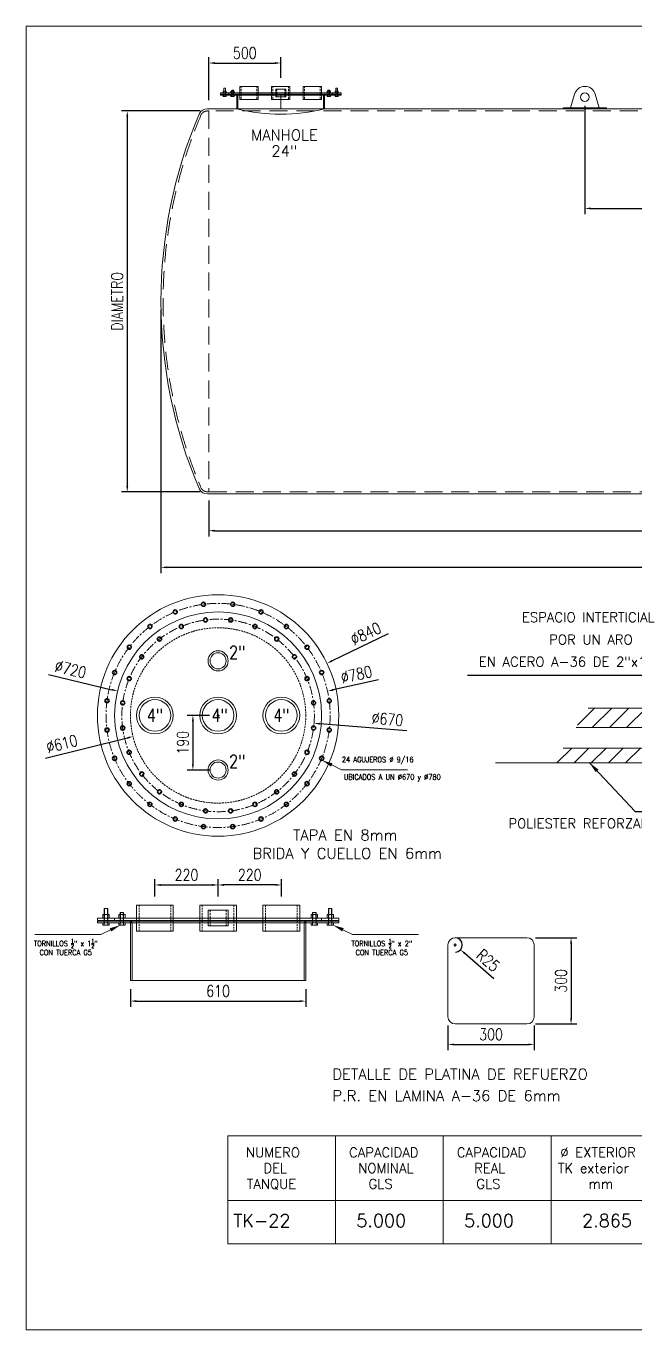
# Model space of a CAD drawing. Extents: x 174420 to 213214, y -41877 to -13498.
# Drawn here: x 201312 to 205550, y -29821 to -20748 of the extents above; entities that cross this region are included whole.
import ezdxf
from ezdxf.enums import TextEntityAlignment as Align

# ---------------------------------------------------------------- set-up
doc = ezdxf.new("R2010")
doc.units = 0
doc.header["$LTSCALE"] = 500
doc.header["$MEASUREMENT"] = 0
doc.linetypes.add('CENTER', pattern=[2, 1.25, -0.25, 0.25, -0.25])
doc.linetypes.add('HIDDEN', pattern=[0.375, 0.25, -0.125])
doc.layers.get('0').update_dxf_attribs({"linetype": 'CONTINUOUS', "lineweight": 9})
for name, color, linetype, lineweight in [('CENTER', 5, 'CENTER', 9), ('COTA', 2, 'CONTINUOUS', 9), ('COTAS', 2, 'CONTINUOUS', 9), ('dibujo', 7, 'CONTINUOUS', 30), ('FIBRA', 3, 'CONTINUOUS', 20), ('INVISIBLE', 1, 'HIDDEN', 9), ('TEXTO', 6, 'CONTINUOUS', 9)]:
    doc.layers.add(name, color=color, linetype=linetype, lineweight=lineweight)
doc.styles.add('ROMAND', font='romand')
doc.styles.get("Standard").update_dxf_attribs({"font": 'SIMPLEX.shx', "width": 0.8, "height": 80})
doc.dimstyles.get("Standard").update_dxf_attribs({"dimtxt": 0.18, "dimasz": 0.18, "dimexe": 0.18, "dimexo": 0.0625, "dimgap": 0.09, "dimtad": 0, "dimtih": 1, "dimtoh": 1, "dimdec": 4, "dimzin": 0, "dimdsep": 46, "dimtxsty": 'Standard', "dimcen": 0.09, "dimadec": 0, "dimazin": 0, "dimtfac": 1, "dimtdec": 4, "dimtofl": 0, "dimtmove": 0, "dimatfit": 3, "dimfxl": 1, "dimtolj": 1, "dimtzin": 0, "dimarcsym": 0})

# ---------------------------------------------------------------- blocks, each defined once
blk = doc.blocks.new('*D247')
at = {"layer": 'COTAS', "color": 0, "lineweight": -2, "transparency": 16777216}
for p, q in [((204858.3, -27092.1), (205145.1, -27092.1)), ((205105.1, -27132.1), (205105.1, -27652.1)), ((204858.3, -27692.1), (205145.1, -27692.1))]:
    blk.add_line(p, q, dxfattribs=at)
at = {"layer": 'COTAS', "color": 0, "transparency": 16777216}
for points in [[(205098.5, -27132.1), (205111.8, -27132.1), (205105.1, -27092.1)], [(205098.5, -27652.1), (205111.8, -27652.1), (205105.1, -27692.1)]]:
    blk.add_solid(points, dxfattribs=at)
at = {"layer": 'COTAS', "color": 0, "lineweight": 9, "transparency": 16777216, "insert": (205035.1, -27392.1), "char_height": 80, "attachment_point": 5, "rotation": 90}
blk.add_mtext('\\A1;300', dxfattribs=at)
blk = doc.blocks.new('*D248')
at = {"layer": 'COTAS', "color": 0, "lineweight": -2, "transparency": 16777216}
for p, q in [((204248.3, -27702.1), (204248.3, -27874.4)), ((204848.3, -27702.1), (204848.3, -27874.4)), ((204288.3, -27834.4), (204808.3, -27834.4))]:
    blk.add_line(p, q, dxfattribs=at)
at = {"layer": 'COTAS', "color": 0, "transparency": 16777216}
for points in [[(204288.3, -27827.8), (204288.3, -27841.1), (204248.3, -27834.4)], [(204808.3, -27827.8), (204808.3, -27841.1), (204848.3, -27834.4)]]:
    blk.add_solid(points, dxfattribs=at)
at = {"layer": 'COTAS', "color": 0, "lineweight": 9, "transparency": 16777216, "insert": (204548.3, -27764.4), "char_height": 80, "attachment_point": 5}
blk.add_mtext('\\A1;300', dxfattribs=at)
blk = doc.blocks.new('*D249')
at = {"layer": 'COTAS', "color": 0, "lineweight": -2, "transparency": 16777216}
for p, q in [((204288.3, -27142.1), (204308.3, -27142.1)), ((204298.3, -27152.1), (204298.3, -27132.1)), ((204567.6, -27377.4), (204366, -27201.3))]:
    blk.add_line(p, q, dxfattribs=at)
blk.add_arc((204298.3, -27142.1), 50, 273.02918, 90, dxfattribs=at)
at = {"layer": 'COTAS', "color": 0, "transparency": 16777216}
blk.add_solid([(204370.4, -27196.3), (204361.7, -27206.3), (204335.9, -27175)], dxfattribs=at)
at = {"layer": 'COTAS', "color": 0, "lineweight": 9, "transparency": 16777216, "insert": (204527.9, -27249.8), "char_height": 80, "attachment_point": 5, "rotation": 318.8658}
blk.add_mtext('\\A1;R25', dxfattribs=at)
blk = doc.blocks.new('*U236')
at = {"layer": 'dibujo'}
for centre in [(-55, 0), (55, 0)]:
    blk.add_circle(centre, 14, dxfattribs=at)
blk = doc.blocks.new('*U237')
at = {"layer": 'dibujo', "color": 0, "linetype": 'ByBlock', "lineweight": -2, "transparency": 16777216}
for p, rotation in [((345490.7, 2319.3), 104.9999999999998), ((345678.3, 2344), 89.9999999999998), ((345866, 2319.3), 74.99999999999983), ((345315.8, 2246.9), 119.9999999999998), ((346040.8, 2246.9), 59.99999999999984), ((345165.7, 2131.7), 134.9999999999998), ((346191, 2131.7), 44.99999999999986), ((345050.5, 1981.5), 149.9999999999997), ((346306.2, 1981.5), 29.9999999999999), ((344978, 1806.7), 164.9999999999997), ((346378.6, 1806.7), 14.99999999999997), ((344953.3, 1619), 180), ((344978, 1431.4), 194.9999999999997), ((346378.6, 1431.4), 344.9999999999994), ((345050.5, 1256.5), 209.9999999999997), ((346306.2, 1256.5), 329.9999999999994), ((345165.7, 1106.4), 224.9999999999997), ((346191, 1106.4), 314.9999999999994), ((345315.8, 991.1), 239.9999999999996), ((346040.8, 991.1), 299.9999999999994), ((345490.7, 918.7), 254.9999999999995), ((345678.3, 894), 269.9999999999995), ((345866, 918.7), 284.9999999999995)]:
    blk.add_blockref('*U236', p, dxfattribs=dict(at, rotation=rotation))
blk.add_blockref('*U236', (346403.3, 1619), dxfattribs=at)
blk = doc.blocks.new('*D238')
at = {"layer": 'COTAS', "color": 0, "lineweight": -2, "transparency": 16777216}
for p, q in [((203833.2, -24978), (203442.4, -25165.1)), ((202638.6, -25545.1), (202658.6, -25545.1)), ((202648.6, -25555.1), (202648.6, -25535.1))]:
    blk.add_line(p, q, dxfattribs=at)
at = {"layer": 'COTAS', "color": 0, "transparency": 16777216}
blk.add_solid([(203439.5, -25159.1), (203445.2, -25171.1), (203406.3, -25182.4)], dxfattribs=at)
at = {"layer": 'COTAS', "color": 0, "lineweight": 9, "transparency": 16777216, "insert": (203675.6, -24975.8), "char_height": 80, "attachment_point": 5, "rotation": 25.58309}
blk.add_mtext('\\A1;∅840', dxfattribs=at)
blk = doc.blocks.new('*D239')
at = {"layer": 'COTAS', "color": 0, "lineweight": -2, "transparency": 16777216}
for p, q in [((202208.6, -26805.1), (202208.6, -26684.7)), ((202248.6, -26724.7), (202608.6, -26724.7)), ((202648.6, -26805.1), (202648.6, -26684.7))]:
    blk.add_line(p, q, dxfattribs=at)
at = {"layer": 'COTAS', "color": 0, "transparency": 16777216}
for points in [[(202248.6, -26718.1), (202248.6, -26731.4), (202208.6, -26724.7)], [(202608.6, -26718.1), (202608.6, -26731.4), (202648.6, -26724.7)]]:
    blk.add_solid(points, dxfattribs=at)
at = {"layer": 'COTAS', "color": 0, "lineweight": 9, "transparency": 16777216, "insert": (202428.6, -26654.7), "char_height": 80, "attachment_point": 5}
blk.add_mtext('\\A1;220', dxfattribs=at)
blk = doc.blocks.new('*D240')
at = {"layer": 'COTAS', "color": 0, "lineweight": -2, "transparency": 16777216}
for p, q in [((202648.6, -26805.1), (202648.6, -26684.7)), ((203048.6, -26724.7), (202688.6, -26724.7)), ((203088.6, -26805.1), (203088.6, -26684.7))]:
    blk.add_line(p, q, dxfattribs=at)
at = {"layer": 'COTAS', "color": 0, "transparency": 16777216}
for points in [[(202688.6, -26718.1), (202688.6, -26731.4), (202648.6, -26724.7)], [(203048.6, -26718.1), (203048.6, -26731.4), (203088.6, -26724.7)]]:
    blk.add_solid(points, dxfattribs=at)
at = {"layer": 'COTAS', "color": 0, "lineweight": 9, "transparency": 16777216, "insert": (202868.6, -26654.7), "char_height": 80, "attachment_point": 5}
blk.add_mtext('\\A1;220', dxfattribs=at)
blk = doc.blocks.new('*D241')
at = {"layer": 'COTAS', "color": 0, "lineweight": -2, "transparency": 16777216}
for p, q in [((202038.6, -27449.1), (202038.6, -27572.8)), ((203258.6, -27449.1), (203258.6, -27572.8)), ((202078.6, -27532.8), (203218.6, -27532.8))]:
    blk.add_line(p, q, dxfattribs=at)
at = {"layer": 'COTAS', "color": 0, "transparency": 16777216}
for points in [[(202078.6, -27526.2), (202078.6, -27539.5), (202038.6, -27532.8)], [(203218.6, -27526.2), (203218.6, -27539.5), (203258.6, -27532.8)]]:
    blk.add_solid(points, dxfattribs=at)
at = {"layer": 'COTAS', "color": 0, "lineweight": 9, "transparency": 16777216, "insert": (202648.6, -27462.8), "char_height": 80, "attachment_point": 5}
blk.add_mtext('\\A1;610', dxfattribs=at)
blk = doc.blocks.new('*D242')
at = {"layer": 'COTAS', "color": 0, "lineweight": -2, "transparency": 16777216}
for p, q in [((203764.1, -25298), (203449.2, -25367.7)), ((202638.6, -25545.1), (202658.6, -25545.1)), ((202648.6, -25555.1), (202648.6, -25535.1))]:
    blk.add_line(p, q, dxfattribs=at)
at = {"layer": 'COTAS', "color": 0, "transparency": 16777216}
blk.add_solid([(203447.8, -25361.2), (203450.7, -25374.2), (203410.2, -25376.4)], dxfattribs=at)
at = {"layer": 'COTAS', "color": 0, "lineweight": 9, "transparency": 16777216, "insert": (203611, -25260.2), "char_height": 80, "attachment_point": 5, "rotation": 12.49167}
blk.add_mtext('\\A1;∅780', dxfattribs=at)
blk = doc.blocks.new('*D243')
at = {"layer": 'COTAS', "color": 0, "lineweight": -2, "transparency": 16777216}
for p, q in [((202638.6, -25545.1), (202658.6, -25545.1)), ((202648.6, -25555.1), (202648.6, -25535.1)), ((203962.3, -25652.5), (203356.3, -25603))]:
    blk.add_line(p, q, dxfattribs=at)
at = {"layer": 'COTAS', "color": 0, "transparency": 16777216}
blk.add_solid([(203356.8, -25596.3), (203355.7, -25609.6), (203316.4, -25599.7)], dxfattribs=at)
at = {"layer": 'COTAS', "color": 0, "lineweight": 9, "transparency": 16777216, "insert": (203827.2, -25571.2), "char_height": 80, "attachment_point": 5, "rotation": 355.32458}
blk.add_mtext('\\A1;∅670', dxfattribs=at)
blk = doc.blocks.new('*D244')
at = {"layer": 'COTAS', "color": 0, "lineweight": -2, "transparency": 16777216}
for p, q in [((201468.3, -25259), (201910, -25366.1)), ((202638.6, -25545.1), (202658.6, -25545.1)), ((202648.6, -25555.1), (202648.6, -25535.1))]:
    blk.add_line(p, q, dxfattribs=at)
at = {"layer": 'COTAS', "color": 0, "transparency": 16777216}
blk.add_solid([(201911.6, -25359.6), (201908.5, -25372.5), (201948.9, -25375.5)], dxfattribs=at)
at = {"layer": 'COTAS', "color": 0, "lineweight": 9, "transparency": 16777216, "insert": (201622, -25224.2), "char_height": 80, "attachment_point": 5, "rotation": 346.37433}
blk.add_mtext('\\A1;∅720', dxfattribs=at)
blk = doc.blocks.new('*D245')
at = {"layer": 'COTAS', "color": 0, "lineweight": -2, "transparency": 16777216}
for p, q in [((202638.6, -25545.1), (202658.6, -25545.1)), ((202648.6, -25555.1), (202648.6, -25535.1)), ((201446.8, -25842.3), (202017.6, -25701.1))]:
    blk.add_line(p, q, dxfattribs=at)
at = {"layer": 'COTAS', "color": 0, "transparency": 16777216}
blk.add_solid([(202016, -25694.7), (202019.3, -25707.6), (202056.5, -25691.5)], dxfattribs=at)
at = {"layer": 'COTAS', "color": 0, "lineweight": 9, "transparency": 16777216, "insert": (201561.2, -25741.9), "char_height": 80, "attachment_point": 5, "rotation": 13.89076}
blk.add_mtext('\\A1;∅610', dxfattribs=at)
blk = doc.blocks.new('*D246')
at = {"layer": 'COTAS', "color": 0, "lineweight": -2, "transparency": 16777216}
for p, q in [((202588.6, -25545.1), (202433, -25545.1)), ((202473, -25585.1), (202473, -25885.1)), ((202588.6, -25925.1), (202433, -25925.1))]:
    blk.add_line(p, q, dxfattribs=at)
at = {"layer": 'COTAS', "color": 0, "transparency": 16777216}
for points in [[(202466.3, -25585.1), (202479.7, -25585.1), (202473, -25545.1)], [(202466.3, -25885.1), (202479.7, -25885.1), (202473, -25925.1)]]:
    blk.add_solid(points, dxfattribs=at)
at = {"layer": 'COTAS', "color": 0, "lineweight": 9, "transparency": 16777216, "insert": (202403, -25735.1), "char_height": 80, "attachment_point": 5, "rotation": 90}
blk.add_mtext('\\A1;190', dxfattribs=at)
blk = doc.blocks.new('*X38')
at = {"color": 0}
for p, q in [((1039.1, 2948.3), (1092, 3001.2)), ((1085, 2941.2), (1145, 3001.2)), ((1138, 2941.2), (1198, 3001.2)), ((1191.1, 2941.2), (1251.1, 3001.2)), ((1244.1, 2941.2), (1304.1, 3001.2)), ((1297.1, 2941.2), (1357.1, 3001.2)), ((1350.2, 2941.2), (1410.2, 3001.2)), ((1403.2, 2941.2), (1463.2, 3001.2)), ((1456.2, 2941.2), (1516.2, 3001.2)), ((1509.3, 2941.2), (1569.3, 3001.2)), ((1562.3, 2941.2), (1622.3, 3001.2)), ((1615.3, 2941.2), (1655.2, 2981)), ((976.5, 2832.7), (1021.5, 2877.7)), ((1029.5, 2832.7), (1074.5, 2877.7)), ((1082.6, 2832.7), (1127.6, 2877.7)), ((1135.6, 2832.7), (1180.6, 2877.7)), ((1188.6, 2832.7), (1233.6, 2877.7)), ((1241.7, 2832.7), (1286.7, 2877.7)), ((1294.7, 2832.7), (1339.7, 2877.7)), ((1347.7, 2832.7), (1392.7, 2877.7)), ((1400.8, 2832.7), (1445.8, 2877.7)), ((1453.8, 2832.7), (1498.8, 2877.7)), ((1506.8, 2832.7), (1551.8, 2877.7)), ((1559.9, 2832.7), (1604.9, 2877.7)), ((1612.9, 2832.7), (1657.9, 2877.7))]:
    blk.add_line(p, q, dxfattribs=at)
blk = doc.blocks.new('*D264')
at = {"layer": 'COTAS', "color": 0, "lineweight": -2, "transparency": 16777216}
for p, q in [((202584.2, -21263.9), (202584.2, -20965.1)), ((202624.2, -21005.1), (203044.2, -21005.1)), ((203084.2, -21107.9), (203084.2, -20965.1))]:
    blk.add_line(p, q, dxfattribs=at)
at = {"layer": 'COTAS', "color": 0, "transparency": 16777216}
for points in [[(202624.2, -20998.5), (202624.2, -21011.8), (202584.2, -21005.1)], [(203044.2, -20998.5), (203044.2, -21011.8), (203084.2, -21005.1)]]:
    blk.add_solid(points, dxfattribs=at)
at = {"layer": 'COTAS', "color": 0, "lineweight": 9, "transparency": 16777216, "insert": (202834.2, -20935.1), "char_height": 80, "attachment_point": 5}
blk.add_mtext('\\A1;500', dxfattribs=at)
blk = doc.blocks.new('*D268')
at = {"layer": 'COTAS', "color": 0, "lineweight": -2, "transparency": 16777216}
for p, q in [((202584.2, -24048.6), (202584.2, -24299.3)), ((210819.2, -24048.6), (210819.2, -24299.3)), ((202624.2, -24259.3), (210779.2, -24259.3))]:
    blk.add_line(p, q, dxfattribs=at)
at = {"layer": 'COTAS', "color": 0, "transparency": 16777216}
for points in [[(202624.2, -24252.6), (202624.2, -24266), (202584.2, -24259.3)], [(210779.2, -24252.6), (210779.2, -24266), (210819.2, -24259.3)]]:
    blk.add_solid(points, dxfattribs=at)
at = {"layer": 'COTAS', "color": 0, "transparency": 16777216, "insert": (206701.7, -24189.3), "char_height": 80, "attachment_point": 5}
blk.add_mtext('\\A1;LONGITUD CILINDRICA', dxfattribs=at)
blk = doc.blocks.new('*D269')
at = {"layer": 'COTAS', "color": 0, "lineweight": -2, "transparency": 16777216}
for p, q in [((202524.2, -21338.9), (201976.2, -21338.9)), ((202016.2, -21378.9), (202016.2, -23948.6)), ((202524.2, -23988.6), (201976.2, -23988.6))]:
    blk.add_line(p, q, dxfattribs=at)
at = {"layer": 'COTAS', "color": 0, "transparency": 16777216}
for points in [[(202009.6, -21378.9), (202022.9, -21378.9), (202016.2, -21338.9)], [(202009.6, -23948.6), (202022.9, -23948.6), (202016.2, -23988.6)]]:
    blk.add_solid(points, dxfattribs=at)
at = {"layer": 'COTAS', "color": 0, "transparency": 16777216, "insert": (201946.2, -22663.7), "char_height": 80, "attachment_point": 5, "rotation": 90}
blk.add_mtext('\\A1;DIAMETRO', dxfattribs=at)
blk = doc.blocks.new('*D270')
at = {"layer": 'COTAS', "color": 0, "lineweight": -2, "transparency": 16777216}
for p, q in [((205201.7, -21302.9), (205201.7, -22056.9)), ((208201.7, -21302.9), (208201.7, -22056.9)), ((205241.7, -22016.9), (208161.7, -22016.9))]:
    blk.add_line(p, q, dxfattribs=at)
at = {"layer": 'COTAS', "color": 0, "transparency": 16777216}
for points in [[(205241.7, -22010.2), (205241.7, -22023.6), (205201.7, -22016.9)], [(208161.7, -22010.2), (208161.7, -22023.6), (208201.7, -22016.9)]]:
    blk.add_solid(points, dxfattribs=at)
at = {"layer": 'COTAS', "color": 0, "transparency": 16777216, "insert": (206701.7, -21946.9), "char_height": 80, "attachment_point": 5}
blk.add_mtext('\\A1;3000', dxfattribs=at)
blk = doc.blocks.new('*D273')
at = {"layer": 'COTA', "color": 0, "lineweight": -2, "transparency": 16777216}
for p, q in [((202250.8, -22723.7), (202250.8, -24554.4)), ((211156.2, -22723.7), (211156.2, -24554.4)), ((202290.8, -24514.4), (211116.2, -24514.4))]:
    blk.add_line(p, q, dxfattribs=at)
at = {"layer": 'COTA', "color": 0, "transparency": 16777216}
for points in [[(202290.8, -24507.7), (202290.8, -24521.1), (202250.8, -24514.4)], [(211116.2, -24507.7), (211116.2, -24521.1), (211156.2, -24514.4)]]:
    blk.add_solid(points, dxfattribs=at)
at = {"layer": 'COTA', "color": 0, "transparency": 16777216, "insert": (206703.5, -24444.4), "char_height": 80, "attachment_point": 5}
blk.add_mtext('\\A1;LONGITUD TOTAL', dxfattribs=at)

msp = doc.modelspace()

# ---------------------------------------------------------------- linework, layer by layer
at = {"lineweight": 9}
for p, q in [((202584.2, -21323.9), (202574.2, -21323.9)), ((202584.2, -21323.9), (210819.2, -21323.9)), ((202584.2, -24003.6), (202574.2, -24003.6)), ((202584.2, -24003.6), (210819.2, -24003.6)), ((205139.7, -25629.6), (208054.6, -25629.6)), ((205049.7, -25772.5), (207964.7, -25772.5)), ((202715.6, -28471), (202715.6, -29221)), ((202715.6, -28471), (206465.6, -28471)), ((203465.6, -28921), (203465.6, -28471)), ((204215.6, -28921), (204215.6, -28471)), ((204965.6, -28921), (204965.6, -28471)), ((206465.6, -28921), (202715.6, -28921)), ((203465.6, -28921), (203465.6, -29221)), ((204215.6, -28921), (204215.6, -29221)), ((204965.6, -28921), (204965.6, -29221)), ((202715.6, -29221), (206465.6, -29221)), ((202715.6, -29821), (206465.6, -29821)), ((202715.6, -29821), (206465.6, -29821))]:
    msp.add_line(p, q, dxfattribs=at)
for centre, radius, start, end in [((205583.7, -22663.7), 3332.9, 156.90537, 203.09463), ((202574.2, -21388.9), 65, 90, 150), ((203084.5, -20079.5), 1281.3, 256.21649, 283.78351), ((202574.2, -23938.6), 65, 210, 270)]:
    msp.add_arc(centre, radius, start, end, dxfattribs=at)
at = {"layer": 'CENTER', "lineweight": 9, "ltscale": 0.1}
for radius in [780, 670]:
    msp.add_circle((202648.6, -25545.1), radius, dxfattribs=at)
at = {"layer": 'COTAS', "lineweight": 9}
for p, q in [((203084.2, -21223.9), (203084.2, -21323.9)), ((203439.7, -25889.8), (203507.3, -25922.4)), ((203507.3, -25922.4), (203966.6, -25922.4)), ((203517.2, -27036.6), (203584.8, -27069.2)), ((201831.5, -27070.2), (201372.2, -27070.2)), ((201899.1, -27037.6), (201831.5, -27070.2)), ((203584.8, -27069.2), (204044.1, -27069.2))]:
    msp.add_line(p, q, dxfattribs=at)
for points in [[(203445.1, -25878.6), (203434.3, -25901.1), (203372.1, -25857.3)], [(201893.6, -27026.4), (201904.5, -27048.9), (201966.6, -27005.1)], [(203522.6, -27025.4), (203511.8, -27047.9), (203449.6, -27004.1)]]:
    msp.add_solid(points, dxfattribs=at)
at = {"layer": 'dibujo', "lineweight": 9}
for p, q in [((202664.2, -21212.9), (203504.2, -21212.9)), ((202664.2, -21220.9), (202664.2, -21212.9)), ((202664.2, -21212.9), (202664.2, -21220.9)), ((203504.2, -21220.9), (202664.2, -21220.9)), ((202664.2, -21223.9), (202664.2, -21229.9)), ((202664.2, -21223.9), (202779.2, -21223.9)), ((202664.2, -21223.9), (202664.2, -21229.9)), ((203504.2, -21229.9), (202664.2, -21229.9)), ((202683.2, -21201.9), (202684.2, -21200.9)), ((202683.2, -21201.9), (202683.2, -21211.9)), ((202683.2, -21211.9), (202684.2, -21212.9)), ((202705.2, -21229.9), (202683.2, -21229.9)), ((202683.2, -21229.9), (202683.2, -21236.9)), ((202684.2, -21200.9), (202704.2, -21200.9)), ((202684.2, -21212.9), (202704.2, -21212.9)), ((202700.2, -21179.9), (202688.2, -21179.9)), ((202688.2, -21179.9), (202688.2, -21229.9)), ((202688.2, -21201.9), (202688.2, -21212.9)), ((202688.2, -21229.9), (202700.2, -21229.9)), ((202688.2, -21229.9), (202688.2, -21237.9)), ((202700.2, -21229.9), (202700.2, -21179.9)), ((202700.2, -21201.9), (202700.2, -21212.9)), ((202700.2, -21229.9), (202700.2, -21237.9)), ((202705.2, -21201.9), (202704.2, -21200.9)), ((202705.2, -21211.9), (202704.2, -21212.9)), ((202705.2, -21211.9), (202705.2, -21201.9)), ((202705.2, -21236.9), (202705.2, -21229.9)), ((202724.2, -21212.9), (202724.2, -21220.9)), ((202724.2, -21220.9), (202724.2, -21212.9)), ((202724.2, -21220.9), (202724.2, -21223.9)), ((202738.2, -21201.9), (202739.2, -21200.9)), ((202738.2, -21201.9), (202738.2, -21211.9)), ((202738.2, -21211.9), (202739.2, -21212.9)), ((202760.2, -21229.9), (202738.2, -21229.9)), ((202738.2, -21229.9), (202738.2, -21236.9)), ((202739.2, -21200.9), (202759.2, -21200.9)), ((202739.2, -21212.9), (202759.2, -21212.9)), ((202755.2, -21193.9), (202743.2, -21193.9)), ((202743.2, -21193.9), (202743.2, -21229.9)), ((202743.2, -21201.9), (202743.2, -21212.9)), ((202743.2, -21229.9), (202755.2, -21229.9)), ((202743.2, -21229.9), (202743.2, -21237.9)), ((202755.2, -21229.9), (202755.2, -21193.9)), ((202755.2, -21201.9), (202755.2, -21212.9)), ((202755.2, -21229.9), (202755.2, -21237.9)), ((202760.2, -21201.9), (202759.2, -21200.9)), ((202760.2, -21211.9), (202759.2, -21212.9)), ((202760.2, -21211.9), (202760.2, -21201.9)), ((202760.2, -21236.9), (202760.2, -21229.9)), ((202779.2, -21223.9), (202779.2, -21323.9)), ((202779.2, -21223.9), (202785.2, -21229.9)), ((202779.2, -21223.9), (203504.2, -21223.9)), ((202785.2, -21229.9), (202785.2, -21323.9)), ((202800.2, -21167.9), (202928.2, -21167.9)), ((202800.2, -21257.9), (202800.2, -21167.9)), ((202928.2, -21167.9), (202928.2, -21257.9)), ((203020.2, -21167.9), (203148.2, -21167.9)), ((203020.2, -21257.9), (203020.2, -21167.9)), ((203049.2, -21185.9), (203119.2, -21185.9)), ((203049.2, -21239.9), (203049.2, -21185.9)), ((203119.2, -21185.9), (203119.2, -21239.9)), ((203148.2, -21167.9), (203148.2, -21257.9)), ((203240.2, -21167.9), (203368.2, -21167.9)), ((203240.2, -21257.9), (203240.2, -21167.9)), ((203368.2, -21167.9), (203368.2, -21257.9)), ((203389.2, -21223.9), (203383.2, -21229.9)), ((203383.2, -21229.9), (203383.2, -21323.9)), ((203389.2, -21223.9), (203389.2, -21220.9)), ((203389.2, -21220.9), (203444.2, -21220.9)), ((203389.2, -21229.9), (203389.2, -21223.9)), ((203389.2, -21223.9), (203444.2, -21223.9)), ((203389.2, -21229.9), (203389.2, -21323.9)), ((203408.2, -21201.9), (203409.2, -21200.9)), ((203408.2, -21211.9), (203408.2, -21201.9)), ((203408.2, -21211.9), (203409.2, -21212.9)), ((203408.2, -21229.9), (203430.2, -21229.9)), ((203408.2, -21236.9), (203408.2, -21229.9)), ((203429.2, -21200.9), (203409.2, -21200.9)), ((203429.2, -21212.9), (203409.2, -21212.9)), ((203413.2, -21193.9), (203425.2, -21193.9)), ((203413.2, -21229.9), (203413.2, -21193.9)), ((203413.2, -21201.9), (203413.2, -21212.9)), ((203425.2, -21229.9), (203413.2, -21229.9)), ((203413.2, -21229.9), (203413.2, -21237.9)), ((203425.2, -21193.9), (203425.2, -21229.9)), ((203425.2, -21201.9), (203425.2, -21212.9)), ((203425.2, -21229.9), (203425.2, -21237.9)), ((203430.2, -21201.9), (203429.2, -21200.9)), ((203430.2, -21211.9), (203429.2, -21212.9)), ((203430.2, -21201.9), (203430.2, -21211.9)), ((203430.2, -21229.9), (203430.2, -21236.9)), ((203444.2, -21220.9), (203444.2, -21212.9)), ((203444.2, -21220.9), (203444.2, -21223.9)), ((203463.2, -21201.9), (203464.2, -21200.9)), ((203463.2, -21211.9), (203463.2, -21201.9)), ((203463.2, -21211.9), (203464.2, -21212.9)), ((203463.2, -21229.9), (203485.2, -21229.9)), ((203463.2, -21236.9), (203463.2, -21229.9)), ((203484.2, -21200.9), (203464.2, -21200.9)), ((203484.2, -21212.9), (203464.2, -21212.9)), ((203468.2, -21179.9), (203480.2, -21179.9)), ((203468.2, -21229.9), (203468.2, -21179.9)), ((203468.2, -21201.9), (203468.2, -21212.9)), ((203480.2, -21229.9), (203468.2, -21229.9)), ((203468.2, -21229.9), (203468.2, -21237.9)), ((203480.2, -21179.9), (203480.2, -21229.9)), ((203480.2, -21201.9), (203480.2, -21212.9)), ((203480.2, -21229.9), (203480.2, -21237.9)), ((203485.2, -21201.9), (203484.2, -21200.9)), ((203485.2, -21211.9), (203484.2, -21212.9)), ((203485.2, -21201.9), (203485.2, -21211.9)), ((203485.2, -21229.9), (203485.2, -21236.9)), ((203504.2, -21212.9), (203504.2, -21220.9)), ((203504.2, -21223.9), (203504.2, -21229.9)), ((205101.7, -21317.9), (205129.7, -21221.9)), ((205301.7, -21317.9), (205273.7, -21221.9)), ((202683.2, -21236.9), (202684.2, -21237.9)), ((202684.2, -21237.9), (202704.2, -21237.9)), ((202705.2, -21236.9), (202704.2, -21237.9)), ((202738.2, -21236.9), (202739.2, -21237.9)), ((202739.2, -21237.9), (202759.2, -21237.9)), ((202760.2, -21236.9), (202759.2, -21237.9)), ((202928.2, -21257.9), (202800.2, -21257.9)), ((203148.2, -21257.9), (203020.2, -21257.9)), ((203119.2, -21239.9), (203049.2, -21239.9)), ((203368.2, -21257.9), (203240.2, -21257.9)), ((203408.2, -21236.9), (203409.2, -21237.9)), ((203429.2, -21237.9), (203409.2, -21237.9)), ((203430.2, -21236.9), (203429.2, -21237.9)), ((203463.2, -21236.9), (203464.2, -21237.9)), ((203484.2, -21237.9), (203464.2, -21237.9)), ((203485.2, -21236.9), (203484.2, -21237.9)), ((205051.7, -21317.9), (205351.7, -21317.9)), ((205101.7, -21317.9), (205301.7, -21317.9)), ((205351.7, -21317.9), (205351.7, -21323.9)), ((205351.7, -21323.9), (205051.7, -21323.9)), ((201846.6, -26933.1), (201848.6, -26931.1)), ((201846.6, -26933.1), (201846.6, -26953.1)), ((201848.6, -26931.1), (201888.6, -26931.1)), ((201880.6, -26889.1), (201856.6, -26889.1)), ((201856.6, -26889.1), (201856.6, -26989.1)), ((201856.6, -26933.1), (201856.6, -26955.1)), ((201880.6, -26989.1), (201880.6, -26889.1)), ((201880.6, -26933.1), (201880.6, -26955.1)), ((201890.6, -26933.1), (201888.6, -26931.1)), ((201890.6, -26953.1), (201890.6, -26933.1)), ((201956.6, -26933.1), (201958.6, -26931.1)), ((201956.6, -26933.1), (201956.6, -26953.1)), ((201958.6, -26931.1), (201998.6, -26931.1)), ((201990.6, -26917.1), (201966.6, -26917.1)), ((201966.6, -26917.1), (201966.6, -26989.1)), ((201966.6, -26933.1), (201966.6, -26955.1)), ((201990.6, -26989.1), (201990.6, -26917.1)), ((201990.6, -26933.1), (201990.6, -26955.1)), ((202000.6, -26933.1), (201998.6, -26931.1)), ((202000.6, -26953.1), (202000.6, -26933.1)), ((202080.6, -26865.1), (202336.6, -26865.1)), ((202080.6, -27045.1), (202080.6, -26865.1)), ((202336.6, -26865.1), (202336.6, -27045.1)), ((202520.6, -26865.1), (202776.6, -26865.1)), ((202520.6, -27045.1), (202520.6, -26865.1)), ((202578.6, -26901.1), (202718.6, -26901.1)), ((202578.6, -27009.1), (202578.6, -26901.1)), ((202718.6, -26901.1), (202718.6, -27009.1)), ((202776.6, -26865.1), (202776.6, -27045.1)), ((202960.6, -26865.1), (203216.6, -26865.1)), ((202960.6, -27045.1), (202960.6, -26865.1)), ((203216.6, -26865.1), (203216.6, -27045.1)), ((203296.6, -26933.1), (203298.6, -26931.1)), ((203296.6, -26953.1), (203296.6, -26933.1)), ((203338.6, -26931.1), (203298.6, -26931.1)), ((203306.6, -26917.1), (203330.6, -26917.1)), ((203306.6, -26989.1), (203306.6, -26917.1)), ((203306.6, -26933.1), (203306.6, -26955.1)), ((203330.6, -26917.1), (203330.6, -26989.1)), ((203330.6, -26933.1), (203330.6, -26955.1)), ((203340.6, -26933.1), (203338.6, -26931.1)), ((203340.6, -26933.1), (203340.6, -26953.1)), ((203406.6, -26933.1), (203408.6, -26931.1)), ((203406.6, -26953.1), (203406.6, -26933.1)), ((203448.6, -26931.1), (203408.6, -26931.1)), ((203416.6, -26889.1), (203440.6, -26889.1)), ((203416.6, -26989.1), (203416.6, -26889.1)), ((203416.6, -26933.1), (203416.6, -26955.1)), ((203440.6, -26889.1), (203440.6, -26989.1)), ((203440.6, -26933.1), (203440.6, -26955.1)), ((203450.6, -26933.1), (203448.6, -26931.1)), ((203450.6, -26933.1), (203450.6, -26953.1)), ((201808.6, -26955.1), (203488.6, -26955.1)), ((201808.6, -26971.1), (201808.6, -26955.1)), ((201808.6, -26955.1), (201808.6, -26971.1)), ((203488.6, -26971.1), (201808.6, -26971.1)), ((201808.6, -26977.1), (201808.6, -26989.1)), ((201808.6, -26977.1), (202038.6, -26977.1)), ((201808.6, -26977.1), (201808.6, -26989.1)), ((203488.6, -26989.1), (201808.6, -26989.1)), ((201846.6, -26953.1), (201848.6, -26955.1)), ((201890.6, -26989.1), (201846.6, -26989.1)), ((201846.6, -26989.1), (201846.6, -27003.1)), ((201846.6, -27003.1), (201848.6, -27005.1)), ((201848.6, -26955.1), (201888.6, -26955.1)), ((201848.6, -27005.1), (201888.6, -27005.1)), ((201856.6, -26989.1), (201880.6, -26989.1)), ((201856.6, -26989.1), (201856.6, -27005.1)), ((201880.6, -26989.1), (201880.6, -27005.1)), ((201890.6, -26953.1), (201888.6, -26955.1)), ((201890.6, -27003.1), (201888.6, -27005.1)), ((201890.6, -27003.1), (201890.6, -26989.1)), ((201928.6, -26955.1), (201928.6, -26971.1)), ((201928.6, -26971.1), (201928.6, -26955.1)), ((201928.6, -26971.1), (201928.6, -26977.1)), ((201956.6, -26953.1), (201958.6, -26955.1)), ((202000.6, -26989.1), (201956.6, -26989.1)), ((201956.6, -26989.1), (201956.6, -27003.1)), ((201956.6, -27003.1), (201958.6, -27005.1)), ((201958.6, -26955.1), (201998.6, -26955.1)), ((201958.6, -27005.1), (201998.6, -27005.1)), ((201966.6, -26989.1), (201990.6, -26989.1)), ((201966.6, -26989.1), (201966.6, -27005.1)), ((201990.6, -26989.1), (201990.6, -27005.1)), ((202000.6, -26953.1), (201998.6, -26955.1)), ((202000.6, -27003.1), (201998.6, -27005.1)), ((202000.6, -27003.1), (202000.6, -26989.1)), ((202038.6, -26977.1), (202038.6, -27389.1)), ((202038.6, -26977.1), (202050.6, -26989.1)), ((202038.6, -26977.1), (203488.6, -26977.1)), ((202050.6, -26989.1), (202050.6, -27389.1)), ((202718.6, -27009.1), (202578.6, -27009.1)), ((203258.6, -26977.1), (203246.6, -26989.1)), ((203246.6, -26989.1), (203246.6, -27389.1)), ((203258.6, -26977.1), (203258.6, -26971.1)), ((203258.6, -26971.1), (203368.6, -26971.1)), ((203258.6, -26989.1), (203258.6, -26977.1)), ((203258.6, -26977.1), (203368.6, -26977.1)), ((203258.6, -26989.1), (203258.6, -27389.1)), ((203296.6, -26953.1), (203298.6, -26955.1)), ((203296.6, -26989.1), (203340.6, -26989.1)), ((203296.6, -27003.1), (203296.6, -26989.1)), ((203296.6, -27003.1), (203298.6, -27005.1)), ((203338.6, -26955.1), (203298.6, -26955.1)), ((203338.6, -27005.1), (203298.6, -27005.1)), ((203330.6, -26989.1), (203306.6, -26989.1)), ((203306.6, -26989.1), (203306.6, -27005.1)), ((203330.6, -26989.1), (203330.6, -27005.1)), ((203340.6, -26953.1), (203338.6, -26955.1)), ((203340.6, -27003.1), (203338.6, -27005.1)), ((203340.6, -26989.1), (203340.6, -27003.1)), ((203368.6, -26971.1), (203368.6, -26955.1)), ((203368.6, -26971.1), (203368.6, -26977.1)), ((203406.6, -26953.1), (203408.6, -26955.1)), ((203406.6, -26989.1), (203450.6, -26989.1)), ((203406.6, -27003.1), (203406.6, -26989.1)), ((203406.6, -27003.1), (203408.6, -27005.1)), ((203448.6, -26955.1), (203408.6, -26955.1)), ((203448.6, -27005.1), (203408.6, -27005.1)), ((203440.6, -26989.1), (203416.6, -26989.1)), ((203416.6, -26989.1), (203416.6, -27005.1)), ((203440.6, -26989.1), (203440.6, -27005.1)), ((203450.6, -26953.1), (203448.6, -26955.1)), ((203450.6, -27003.1), (203448.6, -27005.1)), ((203450.6, -26989.1), (203450.6, -27003.1)), ((203488.6, -26955.1), (203488.6, -26971.1)), ((203488.6, -26977.1), (203488.6, -26989.1)), ((202336.6, -27045.1), (202080.6, -27045.1)), ((202776.6, -27045.1), (202520.6, -27045.1)), ((203216.6, -27045.1), (202960.6, -27045.1)), ((204298.3, -27092.1), (204798.3, -27092.1)), ((204248.3, -27642.1), (204248.3, -27142.1)), ((204848.3, -27142.1), (204848.3, -27642.1)), ((202038.6, -27389.1), (203258.6, -27389.1)), ((204798.3, -27692.1), (204298.3, -27692.1))]:
    msp.add_line(p, q, dxfattribs=at)
at = {"layer": 'dibujo'}
msp.add_line((205051.7, -21317.9), (205051.7, -21323.9), dxfattribs=at)
at = {"layer": 'dibujo', "lineweight": 9}
for centre, radius in [((205201.7, -21242.9), 30), ((202648.6, -25545.1), 840), ((202648.6, -25545.1), 720), ((202648.6, -25165.1), 70), ((202648.6, -25165.1), 56), ((202208.6, -25545.1), 128), ((202208.6, -25545.1), 110), ((202648.6, -25545.1), 128), ((202648.6, -25545.1), 110), ((203088.6, -25545.1), 128), ((203088.6, -25545.1), 110), ((202648.6, -25925.1), 70), ((202648.6, -25925.1), 56)]:
    msp.add_circle(centre, radius, dxfattribs=at)
for centre, radius, start, end in [((202685.7, -21204.5), 3.63, 46.39718, 133.60282), ((202685.7, -21209.3), 3.63, 226.39718, 313.60282), ((202694.2, -21219.4), 18.5, 71.07536, 108.92464), ((202694.2, -21194.4), 18.5, 251.07536, 288.92464), ((202702.7, -21204.5), 3.63, 46.39718, 133.60282), ((202702.7, -21209.3), 3.63, 226.39718, 313.60282), ((202740.7, -21204.5), 3.63, 46.39718, 133.60282), ((202740.7, -21209.3), 3.63, 226.39718, 313.60282), ((202749.2, -21219.4), 18.5, 71.07536, 108.92464), ((202749.2, -21194.4), 18.5, 251.07536, 288.92464), ((202757.7, -21204.5), 3.63, 46.39718, 133.60282), ((202757.7, -21209.3), 3.63, 226.39718, 313.60282), ((203410.7, -21204.5), 3.63, 46.39718, 133.60282), ((203410.7, -21209.3), 3.63, 226.39718, 313.60282), ((203419.2, -21219.4), 18.5, 71.07536, 108.92464), ((203419.2, -21194.4), 18.5, 251.07536, 288.92464), ((203427.7, -21204.5), 3.63, 46.39718, 133.60282), ((203427.7, -21209.3), 3.63, 226.39718, 313.60282), ((203465.7, -21204.5), 3.63, 46.39718, 133.60282), ((203465.7, -21209.3), 3.63, 226.39718, 313.60282), ((203474.2, -21219.4), 18.5, 71.07536, 108.92464), ((203474.2, -21194.4), 18.5, 251.07536, 288.92464), ((203482.7, -21204.5), 3.63, 46.39718, 133.60282), ((203482.7, -21209.3), 3.63, 226.39718, 313.60282), ((205201.7, -21242.9), 75, 16.2602, 163.7398), ((202685.7, -21234.3), 3.63, 226.39718, 313.60282), ((202694.2, -21219.4), 18.5, 251.07536, 288.92464), ((202702.7, -21234.3), 3.63, 226.39718, 313.60282), ((202740.7, -21234.3), 3.63, 226.39718, 313.60282), ((202749.2, -21219.4), 18.5, 251.07536, 288.92464), ((202757.7, -21234.3), 3.63, 226.39718, 313.60282), ((203410.7, -21234.3), 3.63, 226.39718, 313.60282), ((203419.2, -21219.4), 18.5, 251.07536, 288.92464), ((203427.7, -21234.3), 3.63, 226.39718, 313.60282), ((203465.7, -21234.3), 3.63, 226.39718, 313.60282), ((203474.2, -21219.4), 18.5, 251.07536, 288.92464), ((203482.7, -21234.3), 3.63, 226.39718, 313.60282), ((201851.6, -26938.3), 7.25, 46.39718, 133.60282), ((201868.6, -26968.1), 37, 71.07536, 108.92464), ((201885.6, -26938.3), 7.25, 46.39718, 133.60282), ((201961.6, -26938.3), 7.25, 46.39718, 133.60282), ((201978.6, -26968.1), 37, 71.07536, 108.92464), ((201995.6, -26938.3), 7.25, 46.39718, 133.60282), ((203301.6, -26938.3), 7.25, 46.39718, 133.60282), ((203318.6, -26968.1), 37, 71.07536, 108.92464), ((203335.6, -26938.3), 7.25, 46.39718, 133.60282), ((203411.6, -26938.3), 7.25, 46.39718, 133.60282), ((203428.6, -26968.1), 37, 71.07536, 108.92464), ((203445.6, -26938.3), 7.25, 46.39718, 133.60282), ((201851.6, -26947.8), 7.25, 226.39718, 313.60282), ((201851.6, -26997.8), 7.25, 226.39718, 313.60282), ((201868.6, -26918.1), 37, 251.07536, 288.92464), ((201868.6, -26968.1), 37, 251.07536, 288.92464), ((201885.6, -26947.8), 7.25, 226.39718, 313.60282), ((201885.6, -26997.8), 7.25, 226.39718, 313.60282), ((201961.6, -26947.8), 7.25, 226.39718, 313.60282), ((201961.6, -26997.8), 7.25, 226.39718, 313.60282), ((201978.6, -26918.1), 37, 251.07536, 288.92464), ((201978.6, -26968.1), 37, 251.07536, 288.92464), ((201995.6, -26947.8), 7.25, 226.39718, 313.60282), ((201995.6, -26997.8), 7.25, 226.39718, 313.60282), ((203301.6, -26947.8), 7.25, 226.39718, 313.60282), ((203301.6, -26997.8), 7.25, 226.39718, 313.60282), ((203318.6, -26918.1), 37, 251.07536, 288.92464), ((203318.6, -26968.1), 37, 251.07536, 288.92464), ((203335.6, -26947.8), 7.25, 226.39718, 313.60282), ((203335.6, -26997.8), 7.25, 226.39718, 313.60282), ((203411.6, -26947.8), 7.25, 226.39718, 313.60282), ((203411.6, -26997.8), 7.25, 226.39718, 313.60282), ((203428.6, -26918.1), 37, 251.07536, 288.92464), ((203428.6, -26968.1), 37, 251.07536, 288.92464), ((203445.6, -26947.8), 7.25, 226.39718, 313.60282), ((203445.6, -26997.8), 7.25, 226.39718, 313.60282), ((204298.3, -27142.1), 50, 90, 180), ((204798.3, -27142.1), 50, 0, 90), ((204298.3, -27642.1), 50, 180, 270), ((204798.3, -27642.1), 50, 270, 0)]:
    msp.add_arc(centre, radius, start, end, dxfattribs=at)
at = {"layer": 'FIBRA', "lineweight": 9}
for p, q in [((201312, -20748), (201312, -29821)), ((213214.1, -20748), (201312, -20748)), ((205224.7, -25494.6), (208139.6, -25494.6)), ((204579.6, -25873.7), (208684.6, -25873.7)), ((201312, -29821), (213214.1, -29821))]:
    msp.add_line(p, q, dxfattribs=at)
at = {"layer": 'INVISIBLE', "lineweight": 9, "ltscale": 0.05}
for p, q in [((202689.2, -21179.9), (202689.2, -21229.9)), ((202699.2, -21229.9), (202699.2, -21179.9)), ((202744.2, -21193.9), (202744.2, -21229.9)), ((202754.2, -21229.9), (202754.2, -21193.9)), ((203414.2, -21229.9), (203414.2, -21193.9)), ((203424.2, -21193.9), (203424.2, -21229.9)), ((203469.2, -21229.9), (203469.2, -21179.9)), ((203479.2, -21179.9), (203479.2, -21229.9)), ((201858.6, -26889.1), (201858.6, -26989.1)), ((201878.6, -26989.1), (201878.6, -26889.1)), ((201968.6, -26917.1), (201968.6, -26989.1)), ((201988.6, -26989.1), (201988.6, -26917.1)), ((203308.6, -26989.1), (203308.6, -26917.1)), ((203328.6, -26917.1), (203328.6, -26989.1)), ((203418.6, -26989.1), (203418.6, -26889.1)), ((203438.6, -26889.1), (203438.6, -26989.1))]:
    msp.add_line(p, q, dxfattribs=at)
at = {"layer": 'INVISIBLE', "lineweight": 9, "ltscale": 0.1}
for p, q in [((202809.2, -21167.9), (202809.2, -21257.9)), ((202919.2, -21167.9), (202919.2, -21257.9)), ((203029.2, -21167.9), (203029.2, -21257.9)), ((203056.2, -21185.9), (203056.2, -21239.9)), ((203112.2, -21185.9), (203112.2, -21239.9)), ((203139.2, -21167.9), (203139.2, -21257.9)), ((203249.2, -21167.9), (203249.2, -21257.9)), ((203359.2, -21167.9), (203359.2, -21257.9)), ((202098.6, -26865.1), (202098.6, -27045.1)), ((202318.6, -26865.1), (202318.6, -27045.1)), ((202538.6, -26865.1), (202538.6, -27045.1)), ((202592.6, -26901.1), (202592.6, -27009.1)), ((202704.6, -26901.1), (202704.6, -27009.1)), ((202758.6, -26865.1), (202758.6, -27045.1)), ((202978.6, -26865.1), (202978.6, -27045.1)), ((203198.6, -26865.1), (203198.6, -27045.1))]:
    msp.add_line(p, q, dxfattribs=at)
at = {"layer": 'INVISIBLE', "lineweight": 9}
for p, q in [((202584.2, -21338.9), (202574.2, -21338.9)), ((202584.2, -21338.9), (202584.2, -23988.6)), ((210819.2, -21338.9), (202584.2, -21338.9)), ((202584.2, -23988.6), (202574.2, -23988.6)), ((202584.2, -23988.6), (210819.2, -23988.6))]:
    msp.add_line(p, q, dxfattribs=at)
at = {"layer": 'INVISIBLE', "lineweight": 9, "ltscale": 0.1}
msp.add_circle((202648.6, -25545.1), 610, dxfattribs=at)
at = {"layer": 'INVISIBLE', "lineweight": 9}
for centre, radius, start, end in [((205583.9, -22663.7), 3318.1, 156.93728, 203.06272), ((202574.2, -21388.9), 50, 90, 150), ((202574.2, -23938.6), 50, 210, 270)]:
    msp.add_arc(centre, radius, start, end, dxfattribs=at)

# ---------------------------------------------------------------- block references
at = {"layer": 'COTAS', "lineweight": 9, "xscale": 2.25, "yscale": 2.25, "zscale": 2.25}
msp.add_blockref('*X38', (202811.8, -32247.2), dxfattribs=at)
at = {"layer": 'dibujo', "lineweight": 9, "rotation": 7.500000000000014}
msp.add_blockref('*U237', (-139861, -72270.3), dxfattribs=at)

# ---------------------------------------------------------------- texts
at = {"lineweight": 9, "style": 'ROMAND'}
for s, height, p in [('TAPA EN 8mm', 75, (203170, -26415.3)), ('BRIDA Y CUELLO EN 6mm', 75, (202888.3, -26542.5)), ('NUMERO', 67.5, (202842, -28619.9)), ('CAPACIDAD', 67.5, (203560.1, -28619.9)), ('CAPACIDAD', 67.5, (204310.1, -28619.9)), ('%%C EXTERIOR', 67.5, (205029.7, -28619.9)), ('DEL', 67.5, (202963.6, -28729.1)), ('NOMINAL ', 67.5, (203623.7, -28729.1)), ('REAL', 67.5, (204430.7, -28729.1)), ('TK exterior', 67.5, (205012.9, -28729.1)), ('TANQUE', 67.5, (202848, -28838.4)), ('GLS', 67.5, (203695.7, -28838.4)), ('GLS', 67.5, (204445.7, -28838.4)), ('mm', 67.5, (205225.4, -28838.4)), ('TK-22', 90, (202754.9, -29105.5)), ('5.000', 90, (203610.3, -29105.5)), ('5.000', 90, (204360.3, -29105.5)), ('2.865', 90, (205181.8, -29105.5))]:
    msp.add_text(s, height=height, dxfattribs=at).set_placement(p)
at = {"layer": 'COTAS', "lineweight": 9, "style": 'ROMAND'}
for s, height, p in [('ESPACIO INTERTICIAL', 67.5, (204763.4, -24895.3)), ('POR UN ARO', 67.5, (204952.5, -25050.9)), ('EN ACERO A-36 DE 2"x1/4"', 67.5, (204463.4, -25205.3)), ('POLIESTER REFORZADO Y PINTURA ESMALTE', 67.5, (204668.8, -26330.6)), ('DETALLE DE PLATINA DE REFUERZO', 75, (203444.1, -28078.8)), ('P.R. EN LAMINA A-36 DE 6mm', 75, (203444.1, -28228.9))]:
    msp.add_text(s, height=height, dxfattribs=at).set_placement(p)
at = {"layer": 'COTAS', "lineweight": 9, "width": 0.8}
for s, p in [('2"', (202781.4, -25105.9)), ('4"', (202208.6, -25545.1)), ('4"', (202658.6, -25545.1)), ('4"', (203088.6, -25545.1)), ('2"', (202781.4, -25864.3))]:
    msp.add_text(s, height=90, dxfattribs=at).set_placement(p, align=Align.MIDDLE_CENTER)
at = {"layer": 'COTAS', "lineweight": 9, "char_height": 37.5, "attachment_point": 5}
for s, insert in [('24 AGUJEROS ∅ 9/16', (203759.4, -25858.6)), ('\\A1;TORNILLOS {\\H0.7x;\\S1/2;}" x 1{\\H0.7x;\\S1/2;}" \\PCON TUERCA G5', (201588.1, -27157.1)), ('\\A1;TORNILLOS {\\H0.7x;\\S1/2;}" x 2" \\PCON TUERCA G5', (203787.9, -27157.1))]:
    msp.add_mtext(s, dxfattribs=dict(at, insert=insert))
at = {"layer": 'COTAS', "lineweight": 9, "insert": (203860.9, -25979.6), "char_height": 37.5, "width": 815.714, "attachment_point": 5}
msp.add_mtext('UBICADOS A UN %%C670 y %%C780', dxfattribs=at)
at = {"layer": 'TEXTO', "lineweight": 9, "style": 'ROMAND'}
for s, p in [('MANHOLE', (203109.8, -21543.4)), ('24"', (203109.8, -21654.5))]:
    msp.add_text(s, height=75, dxfattribs=at).set_placement(p, align=Align.CENTER)

# ---------------------------------------------------------------- dimensions: what is measured, and where the dimension line sits
at = {"layer": 'COTA'}
dim = msp.add_linear_dim(base=(211156.2, -24514.4), p1=(202250.8, -22663.7), p2=(211156.2, -22663.7), text='LONGITUD TOTAL', dimstyle='Standard', override={"dimscale": 10, "dimtxt": 80, "dimasz": 4, "dimexe": 4, "dimexo": 6, "dimgap": 3, "dimtad": 1, "dimtih": 0, "dimtoh": 0, "dimdec": 0, "dimcen": 1, "dimdle": 1, "dimtdec": 0}, dxfattribs=at)
dim.commit()
dim.dimension.update_dxf_attribs({"geometry": '*D273', "text_midpoint": (206703.5, -24444.4)})
at = {"layer": 'COTAS', "lineweight": 9}
for base, p1, p2, override, picture, middle in [((203084.2, -21005.1), (202584.2, -21323.9), (203084.2, -21167.9), {"dimscale": 10, "dimtxt": 80, "dimasz": 4, "dimexe": 4, "dimexo": 6, "dimgap": 3, "dimtad": 1, "dimtih": 0, "dimtoh": 0, "dimdec": 0, "dimcen": 1, "dimdle": 1, "dimtdec": 0}, '*D264', (202834.2, -20935.1)), ((202648.6, -26724.7), (202208.6, -26865.1), (202648.6, -26865.1), {"dimscale": 10, "dimtxt": 80, "dimasz": 4, "dimexe": 4, "dimexo": 6, "dimgap": 3, "dimtad": 1, "dimtih": 0, "dimtoh": 0, "dimdec": 0, "dimlfac": 0.5, "dimcen": 1, "dimdle": 1, "dimtdec": 0}, '*D239', (202428.6, -26654.7)), ((202648.6, -26724.7), (203088.6, -26865.1), (202648.6, -26865.1), {"dimscale": 10, "dimtxt": 80, "dimasz": 4, "dimexe": 4, "dimexo": 6, "dimgap": 3, "dimtad": 1, "dimtih": 0, "dimtoh": 0, "dimdec": 0, "dimlfac": 0.5, "dimcen": 1, "dimdle": 1, "dimtdec": 0}, '*D240', (202868.6, -26654.7)), ((203258.6, -27532.8), (202038.6, -27389.1), (203258.6, -27389.1), {"dimscale": 10, "dimtxt": 80, "dimasz": 4, "dimexe": 4, "dimexo": 6, "dimgap": 3, "dimtad": 1, "dimtih": 0, "dimtoh": 0, "dimdec": 0, "dimlfac": 0.5, "dimcen": 1, "dimdle": 1, "dimtdec": 0}, '*D241', (202648.6, -27462.8))]:
    dim = msp.add_linear_dim(base=base, p1=p1, p2=p2, dimstyle='Standard', override=override, dxfattribs=at)
    dim.commit()
    dim.dimension.update_dxf_attribs({"geometry": picture, "text_midpoint": middle})
at = {"layer": 'COTAS'}
dim = msp.add_linear_dim(base=(208201.7, -22016.9), p1=(205201.7, -21242.9), p2=(208201.7, -21242.9), dimstyle='Standard', override={"dimscale": 10, "dimtxt": 80, "dimasz": 4, "dimexe": 4, "dimexo": 6, "dimgap": 3, "dimtad": 1, "dimtih": 0, "dimtoh": 0, "dimdec": 0, "dimcen": 1, "dimdle": 1, "dimtdec": 0}, dxfattribs=at)
dim.commit()
dim.dimension.update_dxf_attribs({"geometry": '*D270', "text_midpoint": (206701.7, -22016.9), "dimtype": 160})
dim = msp.add_linear_dim(base=(202016.2, -23988.6), p1=(202584.2, -21338.9), p2=(202584.2, -23988.6), angle=90, text='DIAMETRO', dimstyle='Standard', override={"dimscale": 10, "dimtxt": 80, "dimasz": 4, "dimexe": 4, "dimexo": 6, "dimgap": 3, "dimtad": 1, "dimtih": 0, "dimtoh": 0, "dimdec": 0, "dimcen": 1, "dimdle": 1, "dimtdec": 0}, dxfattribs=at)
dim.commit()
dim.dimension.update_dxf_attribs({"geometry": '*D269', "text_midpoint": (201946.2, -22663.7)})
dim = msp.add_linear_dim(base=(210819.2, -24259.3), p1=(202584.2, -23988.6), p2=(210819.2, -23988.6), text='LONGITUD CILINDRICA', dimstyle='Standard', override={"dimscale": 10, "dimtxt": 80, "dimasz": 4, "dimexe": 4, "dimexo": 6, "dimgap": 3, "dimtad": 1, "dimtih": 0, "dimtoh": 0, "dimdec": 0, "dimcen": 1, "dimdle": 1, "dimtdec": 0}, dxfattribs=at)
dim.commit()
dim.dimension.update_dxf_attribs({"geometry": '*D268', "text_midpoint": (206701.7, -24259.3), "dimtype": 160})
at = {"layer": 'COTAS', "lineweight": 9}
for p1, p2, picture, middle in [((201891, -25907.8), (203406.3, -25182.4), '*D238', (203705.8, -25038.9)), ((203348.4, -25714.7), (201948.9, -25375.5), '*D244', (201605.6, -25292.2)), ((203240.8, -25398.6), (202056.5, -25691.5), '*D245', (201578, -25809.9)), ((201980.9, -25490.5), (203316.4, -25599.7), '*D243', (203821.5, -25641))]:
    dim = msp.add_diameter_dim_2p(p1=p1, p2=p2, dimstyle='Standard', override={"dimscale": 10, "dimtxt": 80, "dimasz": 4, "dimexe": 4, "dimexo": 6, "dimgap": 3, "dimtad": 1, "dimtih": 0, "dimtoh": 0, "dimdec": 0, "dimlfac": 0.5, "dimcen": 1, "dimdle": 1, "dimtdec": 0}, dxfattribs=at)
    dim.commit()
    dim.dimension.update_dxf_attribs({"geometry": picture, "text_midpoint": middle, "dimtype": 163})
dim = msp.add_diameter_dim_2p(p1=(201887.1, -25713.8), p2=(203410.2, -25376.4), dimstyle='Standard', override={"dimscale": 10, "dimtxt": 80, "dimasz": 4, "dimexe": 4, "dimexo": 6, "dimgap": 3, "dimtad": 1, "dimtih": 0, "dimtoh": 0, "dimdec": 0, "dimlfac": 0.5, "dimcen": 1, "dimdle": 1, "dimtdec": 0}, dxfattribs=at)
dim.commit()
dim.dimension.update_dxf_attribs({"geometry": '*D242', "text_midpoint": (203611, -25260.2)})
dim = msp.add_linear_dim(base=(202473, -25925.1), p1=(202648.6, -25545.1), p2=(202648.6, -25925.1), angle=90, dimstyle='Standard', override={"dimscale": 10, "dimtxt": 80, "dimasz": 4, "dimexe": 4, "dimexo": 6, "dimgap": 3, "dimtad": 1, "dimtih": 0, "dimtoh": 0, "dimdec": 0, "dimlfac": 0.5, "dimcen": 1, "dimdle": 1, "dimtdec": 0}, dxfattribs=at)
dim.commit()
dim.dimension.update_dxf_attribs({"geometry": '*D246', "text_midpoint": (202403, -25735.1)})
dim = msp.add_radius_dim(center=(204298.3, -27142.1), mpoint=(204335.9, -27175), text='R25', dimstyle='Standard', override={"dimscale": 10, "dimtxt": 80, "dimasz": 4, "dimexe": 4, "dimexo": 6, "dimgap": 3, "dimtad": 1, "dimtih": 0, "dimtoh": 0, "dimdec": 0, "dimcen": 1, "dimdle": 1, "dimtdec": 0}, dxfattribs=at)
dim.commit()
dim.dimension.update_dxf_attribs({"geometry": '*D249', "text_midpoint": (204527.9, -27249.8)})
dim = msp.add_linear_dim(base=(205105.1, -27692.1), p1=(204798.3, -27092.1), p2=(204798.3, -27692.1), angle=90, text='300', dimstyle='Standard', override={"dimscale": 10, "dimtxt": 80, "dimasz": 4, "dimexe": 4, "dimexo": 6, "dimgap": 3, "dimtad": 1, "dimtih": 0, "dimtoh": 0, "dimdec": 0, "dimcen": 1, "dimdle": 1, "dimtdec": 0}, dxfattribs=at)
dim.commit()
dim.dimension.update_dxf_attribs({"geometry": '*D247', "text_midpoint": (205035.1, -27392.1)})
dim = msp.add_linear_dim(base=(204848.3, -27834.4), p1=(204248.3, -27642.1), p2=(204848.3, -27642.1), text='300', dimstyle='Standard', override={"dimscale": 10, "dimtxt": 80, "dimasz": 4, "dimexe": 4, "dimexo": 6, "dimgap": 3, "dimtad": 1, "dimtih": 0, "dimtoh": 0, "dimdec": 0, "dimcen": 1, "dimdle": 1, "dimtdec": 0}, dxfattribs=at)
dim.commit()
dim.dimension.update_dxf_attribs({"geometry": '*D248', "text_midpoint": (204548.3, -27764.4)})

# ---------------------------------------------------------------- leaders
at = {"layer": 'COTAS', "lineweight": 9, "annotation_type": 0, "has_hookline": 1, "hookline_direction": 0, "horizontal_direction": (-1, 0, 0)}
msp.add_leader([(206313.5, -25711.7), (205994.5, -25268.2), (204415.3, -25268.2)], dimstyle='Standard', override={"dimscale": 10, "dimtxt": 10, "dimasz": 8, "dimexe": 2, "dimexo": 4, "dimgap": 3, "dimtad": 1, "dimtih": 0, "dimtoh": 0, "dimdec": 0, "dimcen": 1, "dimdle": 1, "dimtdec": 1}, dxfattribs=at)
at = {"layer": 'COTAS', "lineweight": 9, "annotation_type": 0, "has_hookline": 1, "hookline_direction": 0}
msp.add_leader([(205231.7, -25872.5), (205550.6, -26214.2), (206523.9, -26214.2)], dimstyle='Standard', override={"dimscale": 10, "dimtxt": 10, "dimasz": 8, "dimexe": 2, "dimexo": 4, "dimgap": 3, "dimtad": 1, "dimtih": 0, "dimtoh": 0, "dimdec": 0, "dimcen": 1, "dimdle": 1, "dimtdec": 1}, dxfattribs=at)

doc.saveas('drawing.dxf')
